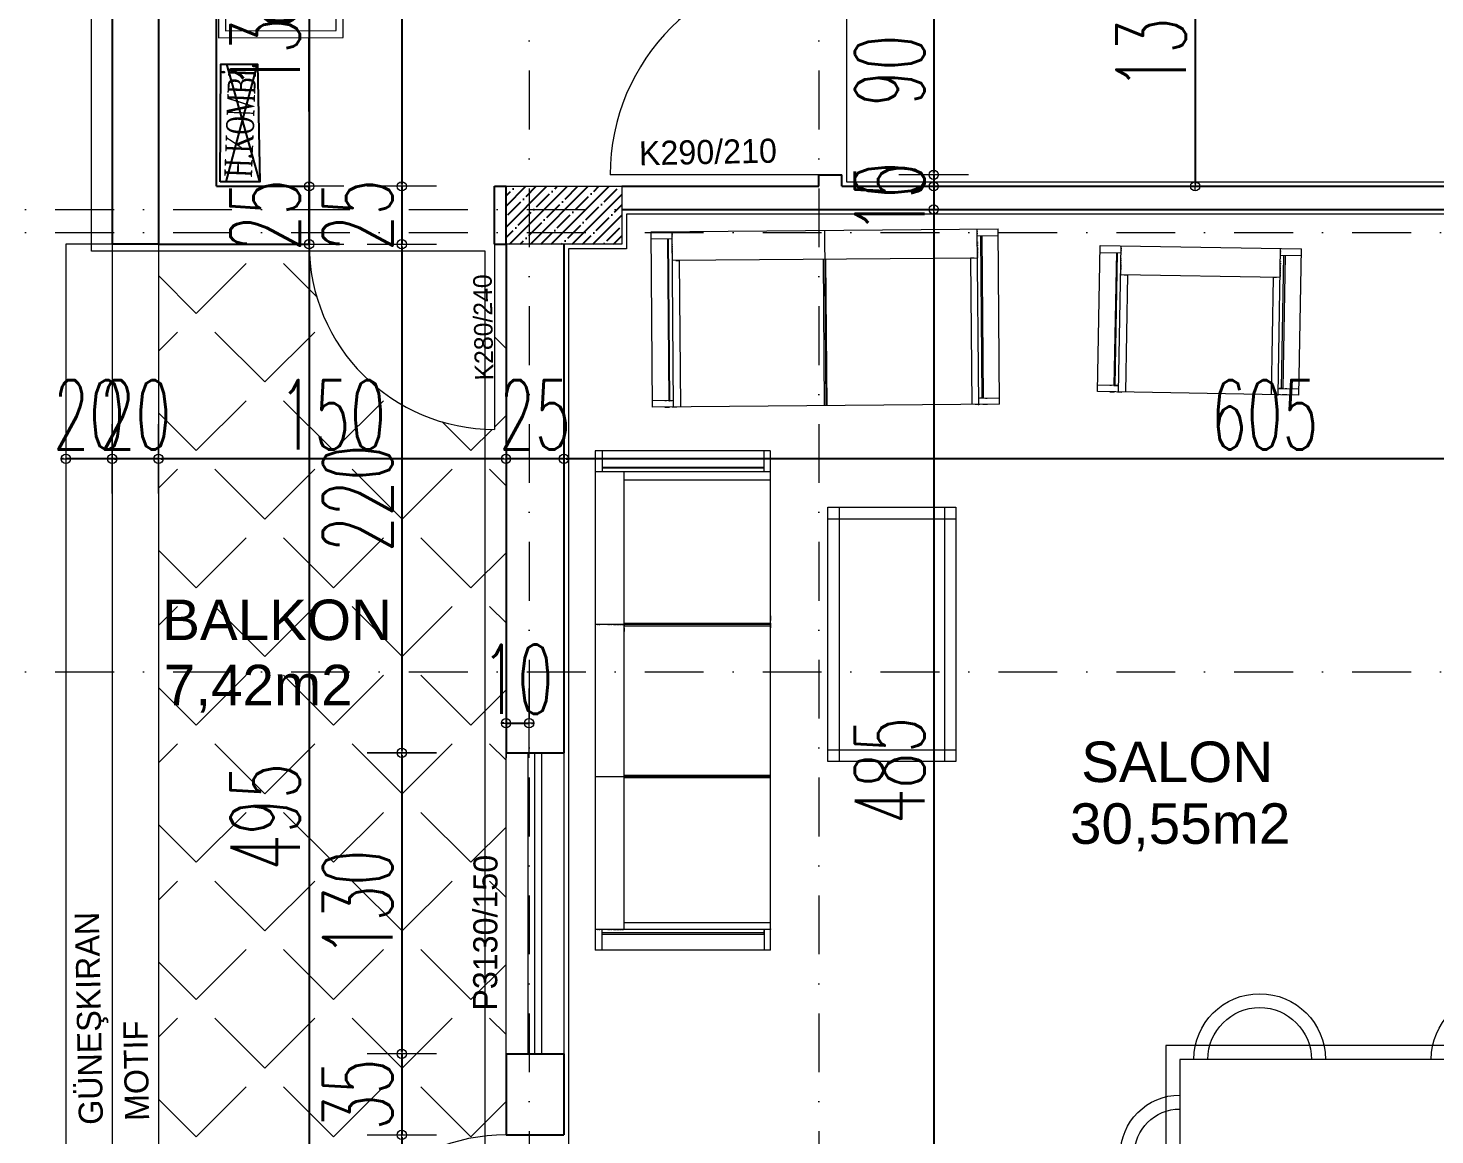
# Model space of a CAD drawing. Header units: millimetres. Extents: x -16104 to 67872, y -88009 to 12107.
# Drawn here: x 14388 to 14996, y 10600 to 11078 of the extents above; entities that cross this region are included whole.
import ezdxf

# ---------------------------------------------------------------- set-up
doc = ezdxf.new("R2010")
doc.units = ezdxf.units.MM
doc.linetypes.add('DASHDOTX2', pattern=[50.8, 25.4, -12.7, 0, -12.7])
doc.layers.get('0').update_dxf_attribs({"color": 241})
for name, color, linetype, lineweight in [('akslar', 144, 'Continuous', 20), ('bacas', 11, 'Continuous', 5), ('balkon', 6, 'Continuous', 5), ('duvar', 123, 'Continuous', 25), ('emsal&kolon', 1, 'Continuous', 5), ('kapı', 3, 'Continuous', 5), ('OLCU', 54, 'Continuous', 13), ('PASEMCON', 2, 'Continuous', 9), ('pencere', 5, 'Continuous', 5), ('POZ', 36, 'Continuous', 18), ('SıVA', 40, 'Continuous', 9), ('tefriş', 30, 'Continuous', 5), ('ÖLÇÜ', 252, 'Continuous', 20)]:
    doc.layers.add(name, color=color, linetype=linetype, lineweight=lineweight)
doc.styles.add('DIM', font='Txttw.shx', dxfattribs={"width": 0.6})
doc.styles.add('DIN', font='times.ttf', dxfattribs={"width": 0.6})
doc.styles.add('M2', font='stylu.ttf', dxfattribs={"height": 10})
doc.dimstyles.new('50', dxfattribs={"dimscale": 0, "dimtxt": 30, "dimasz": 1, "dimexe": 0, "dimexo": 2, "dimgap": 4, "dimtad": 1, "dimdec": 0, "dimzin": 0, "dimdsep": 46, "dimtxsty": 'DIM', "dimblk1": 'DOT', "dimblk2": 'DOT', "dimsah": 1, "dimcen": 1.5, "dimdle": 3, "dimse1": 1, "dimse2": 1, "dimclrd": 256, "dimclre": 9, "dimclrt": 256, "dimadec": 0, "dimazin": 0, "dimtfac": 0.24, "dimtdec": 0, "dimtix": 1, "dimtmove": 2, "dimatfit": 3, "dimldrblk": 'DOT', "dimfxl": 0, "dimtolj": 1, "dimtzin": 15, "dimarcsym": 0})

# ---------------------------------------------------------------- blocks, each defined once
blk = doc.blocks.new('sec')
at = {"layer": 'bacas'}
for p, q in [((9731.12, -593.55), (9731.12, -669.3)), ((9731.12, -593.55), (9946.75, -593.55)), ((9731.12, -593.55), (9731.12, -669.3)), ((9736.37, -593.55), (9738.37, -593.55)), ((9736.37, -593.55), (9738.37, -593.55)), ((9739.62, -593.55), (9741.62, -593.55)), ((9739.62, -593.55), (9741.62, -593.55)), ((9740.12, -593.55), (9740.12, -669.3)), ((9740.37, -593.55), (9740.12, -593.55)), ((9740.12, -593.55), (9740.12, -669.3)), ((9740.37, -593.55), (9740.12, -593.55)), ((9743.12, -656.8), (9743.12, -593.55)), ((9743.12, -656.8), (9743.12, -593.55)), ((9797, -593.55), (9946.75, -593.55)), ((9805.56, -593.55), (9805.56, -656.8)), ((9805.56, -593.55), (9805.56, -656.8)), ((9806.12, -669.3), (9806.12, -593.55)), ((9806.12, -669.3), (9806.12, -593.55)), ((9806.62, -593.55), (9806.62, -656.8)), ((9806.62, -593.55), (9806.62, -656.8)), ((9872.37, -593.55), (9870.37, -593.55)), ((9872.37, -593.55), (9870.37, -593.55)), ((9871.18, -593.55), (9871.18, -656.8)), ((9871.62, -593.55), (9871.87, -593.55)), ((9871.62, -593.55), (9871.87, -593.55)), ((9871.87, -593.55), (9871.87, -669.3)), ((9872.25, -593.55), (9872.25, -656.8)), ((9875.62, -593.55), (9873.62, -593.55)), ((9875.62, -593.55), (9873.62, -593.55)), ((9934.26, -656.8), (9934.26, -593.55)), ((9937.83, -593.56), (9937.83, -669.31)), ((9946.83, -593.56), (9946.83, -669.31)), ((9946.83, -593.56), (9946.83, -669.31)), ((9740.12, -596.3), (9731.12, -596.3)), ((9740.12, -596.3), (9731.12, -596.3)), ((9737.12, -596.3), (9736.37, -596.3)), ((9737.12, -596.3), (9736.37, -596.3)), ((9738.12, -666.3), (9738.12, -596.3)), ((9738.12, -596.3), (9739.62, -596.3)), ((9738.12, -666.3), (9738.12, -596.3)), ((9738.12, -596.3), (9739.62, -596.3)), ((9738.37, -596.3), (9738.62, -596.3)), ((9738.37, -596.3), (9738.62, -596.3)), ((9738.62, -596.3), (9738.62, -666.3)), ((9738.62, -596.3), (9738.62, -666.3)), ((9937.75, -596.3), (9946.75, -596.3)), ((9937.75, -596.3), (9946.75, -596.3)), ((9939.33, -596.31), (9939.33, -666.31)), ((9939.33, -596.31), (9939.33, -666.31)), ((9939.83, -666.31), (9939.83, -596.31)), ((9939.83, -666.31), (9939.83, -596.31)), ((9740.12, -656.8), (9871.87, -656.8)), ((9740.12, -656.8), (9740.37, -656.8)), ((9740.12, -656.8), (9937.83, -656.8)), ((9740.12, -656.8), (9740.37, -656.8)), ((9740.12, -657.3), (9740.12, -657.05)), ((9740.12, -657.3), (9740.12, -657.05)), ((9740.12, -657.8), (9740.12, -657.55)), ((9740.12, -657.8), (9740.12, -657.55)), ((9740.12, -658.3), (9740.12, -658.05)), ((9740.12, -658.3), (9740.12, -658.05)), ((9740.12, -658.8), (9740.12, -658.55)), ((9740.12, -658.8), (9740.12, -658.55)), ((9740.12, -659.3), (9740.12, -659.05)), ((9740.12, -659.3), (9740.12, -659.05)), ((9740.12, -659.8), (9740.12, -659.55)), ((9740.12, -659.8), (9740.12, -659.55)), ((9740.12, -660.3), (9740.12, -660.05)), ((9740.12, -660.3), (9740.12, -660.05)), ((9740.12, -661.05), (9740.12, -660.55)), ((9740.12, -661.05), (9740.12, -660.55)), ((9740.12, -661.55), (9740.12, -661.3)), ((9740.12, -661.55), (9740.12, -661.3)), ((9741.62, -656.8), (9743.12, -656.8)), ((9741.62, -656.8), (9743.12, -656.8)), ((9870.37, -656.8), (9868.87, -656.8)), ((9870.37, -656.8), (9868.87, -656.8)), ((9871.87, -656.8), (9871.62, -656.8)), ((9871.87, -656.8), (9871.62, -656.8)), ((9871.87, -657.3), (9871.87, -657.05)), ((9871.87, -657.3), (9871.87, -657.05)), ((9871.87, -657.8), (9871.87, -657.55)), ((9871.87, -657.8), (9871.87, -657.55)), ((9871.87, -658.3), (9871.87, -658.05)), ((9871.87, -658.3), (9871.87, -658.05)), ((9871.87, -658.8), (9871.87, -658.55)), ((9871.87, -658.8), (9871.87, -658.55)), ((9871.87, -659.3), (9871.87, -659.05)), ((9871.87, -659.3), (9871.87, -659.05)), ((9871.87, -659.8), (9871.87, -659.55)), ((9871.87, -659.8), (9871.87, -659.55)), ((9871.87, -660.3), (9871.87, -660.05)), ((9871.87, -660.3), (9871.87, -660.05)), ((9871.87, -661.05), (9871.87, -660.55)), ((9871.87, -661.05), (9871.87, -660.55)), ((9871.87, -661.55), (9871.87, -661.3)), ((9871.87, -661.55), (9871.87, -661.3)), ((9731.12, -666.3), (9740.12, -666.3)), ((9731.12, -666.3), (9740.12, -666.3)), ((9740.12, -662.3), (9740.12, -662.05)), ((9740.12, -662.3), (9740.12, -662.05)), ((9740.12, -663.05), (9740.12, -662.8)), ((9740.12, -663.05), (9740.12, -662.8)), ((9740.12, -663.8), (9740.12, -663.55)), ((9740.12, -663.8), (9740.12, -663.55)), ((9740.12, -667.55), (9740.12, -667.3)), ((9740.12, -667.55), (9740.12, -667.3)), ((9871.87, -662.3), (9871.87, -662.05)), ((9871.87, -662.3), (9871.87, -662.05)), ((9871.87, -663.05), (9871.87, -662.8)), ((9871.87, -663.05), (9871.87, -662.8)), ((9871.87, -663.8), (9871.87, -663.55)), ((9871.87, -663.8), (9871.87, -663.55)), ((9871.87, -667.55), (9871.87, -667.3)), ((9871.87, -667.55), (9871.87, -667.3)), ((9946.83, -666.31), (9937.83, -666.31)), ((9946.83, -666.31), (9937.83, -666.31)), ((9946.83, -669.31), (9731.12, -669.3)), ((9740.12, -668.3), (9740.12, -668.05)), ((9740.12, -668.3), (9740.12, -668.05)), ((9946.83, -669.31), (9797.08, -669.31)), ((9871.87, -668.3), (9871.87, -668.05)), ((9871.87, -668.3), (9871.87, -668.05))]:
    blk.add_line(p, q, dxfattribs=at)
blk = doc.blocks.new('NEWBLOCK5')
at = {"layer": 'bacas'}
for p, q in [((1.4704, -0.1965), (0.3729, -0.1965)), ((0.3729, -0.1965), (0.3729, -0.749)), ((0.4229, -0.1965), (0.4229, -0.749)), ((1.4204, -0.1965), (1.4204, -0.749)), ((1.4704, -0.749), (1.4704, -0.1965)), ((0.3729, -0.2465), (1.4704, -0.2465)), ((1.4704, -0.7015), (0.3729, -0.7015)), ((0.3729, -0.749), (1.4704, -0.749))]:
    blk.add_line(p, q, dxfattribs=at)
blk = doc.blocks.new('NEWBLOCK4')
at = {"layer": 'bacas'}
for p, q in [((-0.8505, 0.5894), (-0.8505, 2.0869)), ((-0.093, 2.0869), (-0.8505, 2.0869)), ((-0.8205, 2.0869), (-0.8205, 1.9969)), ((-0.1205, 1.9969), (-0.1205, 2.0869)), ((-0.093, 2.0869), (-0.093, 0.5894)), ((-0.8205, 2.0169), (-0.1205, 2.0169)), ((-0.1205, 2.0119), (-0.8205, 2.0119)), ((-0.1205, 2.0269), (-0.1205, 2.0344)), ((-0.1205, 2.0169), (-0.1205, 2.0019)), ((-0.1205, 2.0144), (-0.1205, 2.0119)), ((-0.093, 2.0344), (-0.093, 2.0144)), ((-0.093, 1.9969), (-0.8505, 1.9969)), ((-0.8405, 1.9969), (-0.838, 1.9969)), ((-0.833, 1.9969), (-0.8305, 1.9969)), ((-0.7955, 1.9969), (-0.793, 1.9969)), ((-0.788, 1.9969), (-0.7855, 1.9969)), ((-0.7805, 1.9969), (-0.778, 1.9969)), ((-0.773, 1.9969), (-0.7705, 1.9969)), ((-0.768, 1.9969), (-0.763, 1.9969)), ((-0.7605, 1.9969), (-0.758, 1.9969)), ((-0.7555, 1.9969), (-0.753, 1.9969)), ((-0.7505, 1.9969), (-0.748, 1.9969)), ((-0.7455, 1.9969), (-0.743, 1.9969)), ((-0.7405, 1.9969), (-0.738, 1.9969)), ((-0.7355, 1.9969), (-0.733, 1.9969)), ((-0.7305, 1.9969), (-0.728, 1.9969)), ((-0.7255, 1.9969), (-0.7255, 0.6794)), ((-0.7255, 1.9969), (-0.7255, 1.9944)), ((-0.7255, 1.9819), (-0.7255, 1.9669)), ((-0.7255, 1.9669), (-0.093, 1.9669)), ((-0.093, 2.0019), (-0.093, 1.9819)), ((-0.093, 1.9944), (-0.093, 1.9969)), ((-0.8505, 1.3369), (-0.093, 1.3369)), ((-0.093, 1.3425), (-0.7255, 1.3425)), ((-0.093, 1.3319), (-0.7255, 1.3319)), ((-0.093, 0.6794), (-0.8505, 0.6794)), ((-0.8405, 0.6794), (-0.838, 0.6794)), ((-0.833, 0.6794), (-0.8305, 0.6794)), ((-0.8205, 0.5894), (-0.8205, 0.6794)), ((-0.7955, 0.6794), (-0.793, 0.6794)), ((-0.788, 0.6794), (-0.7855, 0.6794)), ((-0.7805, 0.6794), (-0.778, 0.6794)), ((-0.773, 0.6794), (-0.7705, 0.6794)), ((-0.768, 0.6794), (-0.763, 0.6794)), ((-0.7605, 0.6794), (-0.758, 0.6794)), ((-0.7555, 0.6794), (-0.753, 0.6794)), ((-0.7505, 0.6794), (-0.748, 0.6794)), ((-0.7455, 0.6794), (-0.743, 0.6794)), ((-0.7405, 0.6794), (-0.738, 0.6794)), ((-0.7355, 0.6794), (-0.733, 0.6794)), ((-0.7305, 0.6794), (-0.728, 0.6794)), ((-0.7255, 0.6944), (-0.7255, 0.7094)), ((-0.7255, 0.7094), (-0.093, 0.7094)), ((-0.7255, 0.6794), (-0.7255, 0.6819)), ((-0.1205, 0.6794), (-0.1205, 0.5894)), ((-0.1205, 0.6594), (-0.1205, 0.6744)), ((-0.093, 0.6744), (-0.093, 0.6944)), ((-0.093, 0.6819), (-0.093, 0.6794)), ((-0.1205, 0.6644), (-0.8205, 0.6644)), ((-0.8205, 0.6594), (-0.1205, 0.6594)), ((-0.1205, 0.6619), (-0.1205, 0.6644)), ((-0.1205, 0.6494), (-0.1205, 0.6419)), ((-0.093, 0.6419), (-0.093, 0.6619)), ((-0.093, 0.5894), (-0.8505, 0.5894))]:
    blk.add_line(p, q, dxfattribs=at)
blk = doc.blocks.new('tekli.')
at = {"layer": 'bacas'}
for p, q in [((43.44, 0), (-43.44, 0)), ((-43.44, 0), (-43.44, -63.16)), ((-38.19, 0), (-36.19, 0)), ((-34.94, 0), (-32.94, 0)), ((-34.19, 0), (-34.44, 0)), ((-34.44, 0), (-34.44, -63.16)), ((-31.44, -50.66), (-31.44, 0)), ((31.44, -50.66), (31.44, 0)), ((34.94, 0), (32.94, 0)), ((34.19, 0), (34.44, 0)), ((34.44, 0), (34.44, -63.16)), ((38.19, 0), (36.19, 0)), ((43.44, 0), (43.44, -63.16)), ((-34.44, -2.75), (-43.44, -2.75)), ((-37.44, -2.75), (-38.19, -2.75)), ((-36.44, -60.16), (-36.44, -2.75)), ((-36.44, -2.75), (-34.94, -2.75)), ((-36.19, -2.75), (-35.94, -2.75)), ((-35.94, -2.75), (-35.94, -60.16)), ((34.44, -2.75), (43.44, -2.75)), ((36.44, -2.75), (34.94, -2.75)), ((35.94, -2.75), (35.94, -60.16)), ((36.19, -2.75), (35.94, -2.75)), ((36.44, -60.16), (36.44, -2.75)), ((37.44, -2.75), (38.19, -2.75)), ((34.44, -50.66), (-34.44, -50.66)), ((-34.44, -50.66), (-34.19, -50.66)), ((-34.44, -51.16), (-34.44, -50.91)), ((-34.44, -51.66), (-34.44, -51.41)), ((-34.44, -52.16), (-34.44, -51.91)), ((-34.44, -52.66), (-34.44, -52.41)), ((-34.44, -53.16), (-34.44, -52.91)), ((-34.44, -53.66), (-34.44, -53.41)), ((-34.44, -54.16), (-34.44, -53.91)), ((-34.44, -54.91), (-34.44, -54.41)), ((-32.94, -50.66), (-31.44, -50.66)), ((32.94, -50.66), (31.44, -50.66)), ((34.44, -50.66), (34.19, -50.66)), ((34.44, -51.16), (34.44, -50.91)), ((34.44, -51.66), (34.44, -51.41)), ((34.44, -52.16), (34.44, -51.91)), ((34.44, -52.66), (34.44, -52.41)), ((34.44, -53.16), (34.44, -52.91)), ((34.44, -53.66), (34.44, -53.41)), ((34.44, -54.16), (34.44, -53.91)), ((34.44, -54.91), (34.44, -54.41)), ((-43.44, -60.16), (-34.44, -60.16)), ((-34.44, -55.41), (-34.44, -55.16)), ((-34.44, -56.16), (-34.44, -55.91)), ((-34.44, -56.91), (-34.44, -56.66)), ((-34.44, -57.66), (-34.44, -57.41)), ((34.44, -55.41), (34.44, -55.16)), ((34.44, -56.16), (34.44, -55.91)), ((34.44, -56.91), (34.44, -56.66)), ((34.44, -57.66), (34.44, -57.41)), ((43.44, -60.16), (34.44, -60.16)), ((-43.44, -63.16), (43.44, -63.16)), ((-34.44, -61.41), (-34.44, -61.16)), ((-34.44, -62.16), (-34.44, -61.91)), ((34.44, -61.41), (34.44, -61.16)), ((34.44, -62.16), (34.44, -61.91))]:
    blk.add_line(p, q, dxfattribs=at)
blk = doc.blocks.new('rb')
at = {"layer": 'tefriş'}
for points in [[(1548.4, 487.07), (1595.5, 487.07), (1595.5, 394.92), (1548.4, 394.92)], [(1551.4, 484.07), (1592.5, 484.07), (1592.5, 397.92), (1551.4, 397.92)]]:
    blk.add_lwpolyline(points, close=True, dxfattribs=at)
for centre, radius, start, end in [((1571.95, 484.07), 12.83, 0, 180), ((1571.95, 484.07), 9.83, 0, 180), ((1551.4, 466.84), 14.18, 90, 270), ((1592.5, 466.49), 13.72, 270, 90), ((1551.4, 466.84), 11.18, 90, 270), ((1592.5, 466.49), 10.72, 270, 90), ((1551.4, 415.62), 14.18, 90, 270), ((1551.4, 415.62), 11.18, 90, 270), ((1592.29, 413.54), 13.72, 270, 90), ((1592.29, 413.54), 10.72, 270, 90), ((1571.95, 397.92), 13.83, 180, 0), ((1571.95, 397.92), 10.83, 180, 0)]:
    blk.add_arc(centre, radius, start, end, dxfattribs=at)
blk = doc.blocks.new('DOT')
for p, q in [((0, 15), (0, -15)), ((-2, 0), (0, 0)), ((2, 0), (0, 0))]:
    blk.add_line(p, q)
blk.add_circle((0, 0), 2)
blk = doc.blocks.new('*D4027')
at = {"layer": 'Defpoints', "color": 0, "transparency": 16777216}
for p in [(14469.71, 11139.89), (14469.71, 11009.73), (14509.71, 11009.73)]:
    blk.add_point(p, dxfattribs=at)
at = {"layer": 'OLCU', "lineweight": -2, "transparency": 16777216}
blk.add_line((14509.71, 11138.89), (14509.71, 11010.73), dxfattribs=at)
for p, rotation in [((14509.71, 11139.89), 90), ((14509.71, 11009.73), 270)]:
    blk.add_blockref('DOT', p, dxfattribs=dict(at, rotation=rotation))
at = {"layer": 'OLCU', "transparency": 16777216, "insert": (14490.71, 11074.81), "char_height": 30, "attachment_point": 5, "rotation": 90, "style": 'DIM'}
blk.add_mtext('\\A1;130', dxfattribs=at)
blk = doc.blocks.new('*D4342')
at = {"layer": 'Defpoints', "color": 0, "transparency": 16777216}
for p in [(14509.71, 11009.73), (14509.71, 10984.73), (14509.71, 10984.73)]:
    blk.add_point(p, dxfattribs=at)
at = {"layer": 'OLCU', "lineweight": -2, "transparency": 16777216}
for p, q in [((14509.71, 11010.73), (14509.71, 11011.73)), ((14509.71, 11009.73), (14509.71, 10984.73)), ((14509.71, 10983.73), (14509.71, 10982.73))]:
    blk.add_line(p, q, dxfattribs=at)
for p, rotation in [((14509.71, 11009.73), 270), ((14509.71, 10984.73), 90)]:
    blk.add_blockref('DOT', p, dxfattribs=dict(at, rotation=rotation))
at = {"layer": 'OLCU', "transparency": 16777216, "insert": (14490.71, 10997.23), "char_height": 30, "attachment_point": 5, "rotation": 90, "style": 'DIM'}
blk.add_mtext('\\A1;25', dxfattribs=at)
blk = doc.blocks.new('*D4028')
at = {"layer": 'Defpoints', "color": 0, "transparency": 16777216}
for p in [(14509.71, 10984.73), (14509.71, 10490.04), (14509.71, 10490.04)]:
    blk.add_point(p, dxfattribs=at)
at = {"layer": 'OLCU', "lineweight": -2, "transparency": 16777216}
blk.add_line((14509.71, 10983.73), (14509.71, 10491.04), dxfattribs=at)
for p, rotation in [((14509.71, 10984.73), 90), ((14509.71, 10490.04), 270)]:
    blk.add_blockref('DOT', p, dxfattribs=dict(at, rotation=rotation))
at = {"layer": 'OLCU', "transparency": 16777216, "insert": (14490.71, 10737.39), "char_height": 30, "attachment_point": 5, "rotation": 90, "style": 'DIM'}
blk.add_mtext('\\A1;495', dxfattribs=at)
blk = doc.blocks.new('*D4030')
at = {"layer": 'Defpoints', "color": 0, "transparency": 16777216}
for p in [(14519.71, 11400.04), (14524.71, 11009.73), (14549.71, 11009.73)]:
    blk.add_point(p, dxfattribs=at)
at = {"layer": 'OLCU', "lineweight": -2, "transparency": 16777216}
blk.add_line((14549.71, 11399.04), (14549.71, 11010.73), dxfattribs=at)
for p, rotation in [((14549.71, 11400.04), 90), ((14549.71, 11009.73), 270)]:
    blk.add_blockref('DOT', p, dxfattribs=dict(at, rotation=rotation))
at = {"layer": 'OLCU', "transparency": 16777216, "insert": (14530.71, 11204.89), "char_height": 30, "attachment_point": 5, "rotation": 90, "style": 'DIM'}
blk.add_mtext('\\A1;390', dxfattribs=at)
blk = doc.blocks.new('*D4031')
at = {"layer": 'Defpoints', "color": 0, "transparency": 16777216}
for p in [(14524.71, 11009.73), (14524.71, 10984.73), (14549.71, 10984.73)]:
    blk.add_point(p, dxfattribs=at)
at = {"layer": 'OLCU', "lineweight": -2, "transparency": 16777216}
for p, q in [((14549.71, 11010.73), (14549.71, 11011.73)), ((14549.71, 11009.73), (14549.71, 10984.73)), ((14549.71, 10983.73), (14549.71, 10982.73))]:
    blk.add_line(p, q, dxfattribs=at)
for p, rotation in [((14549.71, 11009.73), 270), ((14549.71, 10984.73), 90)]:
    blk.add_blockref('DOT', p, dxfattribs=dict(at, rotation=rotation))
at = {"layer": 'OLCU', "transparency": 16777216, "insert": (14530.71, 10997.23), "char_height": 30, "attachment_point": 5, "rotation": 90, "style": 'DIM'}
blk.add_mtext('\\A1;25', dxfattribs=at)
blk = doc.blocks.new('*D4344')
at = {"layer": 'Defpoints', "color": 0, "transparency": 16777216}
for p in [(14589.71, 10984.73), (14549.71, 10765.04), (14594.71, 10765.04)]:
    blk.add_point(p, dxfattribs=at)
at = {"layer": 'OLCU', "lineweight": -2, "transparency": 16777216}
blk.add_line((14549.71, 10983.73), (14549.71, 10766.04), dxfattribs=at)
for p, rotation in [((14549.71, 10984.73), 90), ((14549.71, 10765.04), 270)]:
    blk.add_blockref('DOT', p, dxfattribs=dict(at, rotation=rotation))
at = {"layer": 'OLCU', "transparency": 16777216, "insert": (14530.71, 10874.89), "char_height": 30, "attachment_point": 5, "rotation": 90, "style": 'DIM'}
blk.add_mtext('\\A1;220', dxfattribs=at)
blk = doc.blocks.new('*D4345')
at = {"layer": 'Defpoints', "color": 0, "transparency": 16777216}
for p in [(14594.71, 10765.04), (14549.71, 10635.04), (14594.71, 10635.04)]:
    blk.add_point(p, dxfattribs=at)
at = {"layer": 'OLCU', "lineweight": -2, "transparency": 16777216}
blk.add_line((14549.71, 10764.04), (14549.71, 10636.04), dxfattribs=at)
for p, rotation in [((14549.71, 10765.04), 90), ((14549.71, 10635.04), 270)]:
    blk.add_blockref('DOT', p, dxfattribs=dict(at, rotation=rotation))
at = {"layer": 'OLCU', "transparency": 16777216, "insert": (14530.71, 10700.04), "char_height": 30, "attachment_point": 5, "rotation": 90, "style": 'DIM'}
blk.add_mtext('\\A1;130', dxfattribs=at)
blk = doc.blocks.new('*D4346')
at = {"layer": 'Defpoints', "color": 0, "transparency": 16777216}
for p in [(14594.71, 10635.04), (14549.71, 10600.04), (14594.71, 10600.04)]:
    blk.add_point(p, dxfattribs=at)
at = {"layer": 'OLCU', "lineweight": -2, "transparency": 16777216}
for p, q in [((14549.71, 10636.04), (14549.71, 10637.04)), ((14549.71, 10635.04), (14549.71, 10600.04)), ((14549.71, 10599.04), (14549.71, 10598.04))]:
    blk.add_line(p, q, dxfattribs=at)
for p, rotation in [((14549.71, 10635.04), 270), ((14549.71, 10600.04), 90)]:
    blk.add_blockref('DOT', p, dxfattribs=dict(at, rotation=rotation))
at = {"layer": 'OLCU', "transparency": 16777216, "insert": (14530.71, 10617.54), "char_height": 30, "attachment_point": 5, "rotation": 90, "style": 'DIM'}
blk.add_mtext('\\A1;35', dxfattribs=at)
blk = doc.blocks.new('*D4032')
at = {"layer": 'Defpoints', "color": 0, "transparency": 16777216}
for p in [(14594.71, 10600.04), (14549.71, 10520.04), (14594.71, 10520.04)]:
    blk.add_point(p, dxfattribs=at)
at = {"layer": 'OLCU', "lineweight": -2, "transparency": 16777216}
blk.add_line((14549.71, 10599.04), (14549.71, 10521.04), dxfattribs=at)
for p, rotation in [((14549.71, 10600.04), 90), ((14549.71, 10520.04), 270)]:
    blk.add_blockref('DOT', p, dxfattribs=dict(at, rotation=rotation))
at = {"layer": 'OLCU', "transparency": 16777216, "insert": (14530.71, 10560.04), "char_height": 30, "attachment_point": 5, "rotation": 90, "style": 'DIM'}
blk.add_mtext('\\A1;80', dxfattribs=at)
blk = doc.blocks.new('*D4039')
at = {"layer": 'Defpoints', "color": 0, "transparency": 16777216}
for p in [(14739.71, 11104.73), (14739.71, 11014.73), (14779.35, 11014.73)]:
    blk.add_point(p, dxfattribs=at)
at = {"layer": 'OLCU', "lineweight": -2, "transparency": 16777216}
blk.add_line((14779.35, 11103.73), (14779.35, 11015.73), dxfattribs=at)
for p, rotation in [((14779.35, 11104.73), 90), ((14779.35, 11014.73), 270)]:
    blk.add_blockref('DOT', p, dxfattribs=dict(at, rotation=rotation))
at = {"layer": 'OLCU', "transparency": 16777216, "insert": (14760.35, 11059.73), "char_height": 30, "attachment_point": 5, "rotation": 90, "style": 'DIM'}
blk.add_mtext('\\A1;90', dxfattribs=at)
blk = doc.blocks.new('*D4040')
at = {"layer": 'Defpoints', "color": 0, "transparency": 16777216}
for p in [(14779.35, 11014.73), (14779.35, 11009.73), (14779.35, 11009.73)]:
    blk.add_point(p, dxfattribs=at)
at = {"layer": 'OLCU', "lineweight": -2, "transparency": 16777216}
for p, q in [((14779.35, 11015.73), (14779.35, 11016.73)), ((14779.35, 11014.73), (14779.35, 11009.73)), ((14779.35, 11008.73), (14779.35, 11007.73))]:
    blk.add_line(p, q, dxfattribs=at)
for p, rotation in [((14779.35, 11014.73), 270), ((14779.35, 11009.73), 90)]:
    blk.add_blockref('DOT', p, dxfattribs=dict(at, rotation=rotation))
at = {"layer": 'OLCU', "transparency": 16777216, "insert": (14760.35, 11012.23), "char_height": 30, "attachment_point": 5, "rotation": 90, "style": 'DIM'}
blk.add_mtext('\\A1;5', dxfattribs=at)
blk = doc.blocks.new('*D4041')
at = {"layer": 'Defpoints', "color": 0, "transparency": 16777216}
for p in [(14779.35, 11009.73), (14779.35, 10999.73), (14779.35, 10999.73)]:
    blk.add_point(p, dxfattribs=at)
at = {"layer": 'OLCU', "lineweight": -2, "transparency": 16777216}
for p, q in [((14779.35, 11010.73), (14779.35, 11011.73)), ((14779.35, 11009.73), (14779.35, 10999.73)), ((14779.35, 10998.73), (14779.35, 10997.73))]:
    blk.add_line(p, q, dxfattribs=at)
for p, rotation in [((14779.35, 11009.73), 270), ((14779.35, 10999.73), 90)]:
    blk.add_blockref('DOT', p, dxfattribs=dict(at, rotation=rotation))
at = {"layer": 'OLCU', "transparency": 16777216, "insert": (14760.35, 11004.73), "char_height": 30, "attachment_point": 5, "rotation": 90, "style": 'DIM'}
blk.add_mtext('\\A1;10', dxfattribs=at)
blk = doc.blocks.new('*D4042')
at = {"layer": 'Defpoints', "color": 0, "transparency": 16777216}
for p in [(14779.35, 10999.73), (14779.35, 10515.04), (14779.35, 10515.04)]:
    blk.add_point(p, dxfattribs=at)
at = {"layer": 'OLCU', "lineweight": -2, "transparency": 16777216}
blk.add_line((14779.35, 10998.73), (14779.35, 10516.04), dxfattribs=at)
for p, rotation in [((14779.35, 10999.73), 90), ((14779.35, 10515.04), 270)]:
    blk.add_blockref('DOT', p, dxfattribs=dict(at, rotation=rotation))
at = {"layer": 'OLCU', "transparency": 16777216, "insert": (14760.35, 10757.39), "char_height": 30, "attachment_point": 5, "rotation": 90, "style": 'DIM'}
blk.add_mtext('\\A1;485', dxfattribs=at)
blk = doc.blocks.new('*D4045')
at = {"layer": 'Defpoints', "color": 0, "transparency": 16777216}
for p in [(14892.21, 11139.73), (14892.21, 11009.73), (14892.21, 11009.73)]:
    blk.add_point(p, dxfattribs=at)
at = {"layer": 'OLCU', "lineweight": -2, "transparency": 16777216}
blk.add_line((14892.21, 11138.73), (14892.21, 11010.73), dxfattribs=at)
for p, rotation in [((14892.21, 11139.73), 90), ((14892.21, 11009.73), 270)]:
    blk.add_blockref('DOT', p, dxfattribs=dict(at, rotation=rotation))
at = {"layer": 'OLCU', "transparency": 16777216, "insert": (14873.21, 11074.73), "char_height": 30, "attachment_point": 5, "rotation": 90, "style": 'DIM'}
blk.add_mtext('\\A1;130', dxfattribs=at)
blk = doc.blocks.new('*D4076')
at = {"layer": 'Defpoints', "color": 0, "transparency": 16777216}
for p in [(14619.71, 10892.03), (14619.71, 10892.03), (15224.71, 10892.03)]:
    blk.add_point(p, dxfattribs=at)
at = {"layer": 'OLCU', "lineweight": -2, "transparency": 16777216}
blk.add_line((15223.71, 10892.03), (14620.71, 10892.03), dxfattribs=at)
at = {"layer": 'OLCU', "lineweight": -2, "transparency": 16777216, "rotation": 180}
blk.add_blockref('DOT', (14619.71, 10892.03), dxfattribs=at)
at = {"layer": 'OLCU', "lineweight": -2, "transparency": 16777216}
blk.add_blockref('DOT', (15224.71, 10892.03), dxfattribs=at)
at = {"layer": 'OLCU', "transparency": 16777216, "insert": (14922.21, 10911.03), "char_height": 30, "attachment_point": 5, "style": 'DIM'}
blk.add_mtext('\\A1;605', dxfattribs=at)
blk = doc.blocks.new('*D4077')
at = {"layer": 'Defpoints', "color": 0, "transparency": 16777216}
for p in [(14594.71, 10892.03), (14594.71, 10892.03), (14619.71, 10892.03)]:
    blk.add_point(p, dxfattribs=at)
at = {"layer": 'OLCU', "lineweight": -2, "transparency": 16777216}
for p, q in [((14593.71, 10892.03), (14592.71, 10892.03)), ((14619.71, 10892.03), (14594.71, 10892.03)), ((14620.71, 10892.03), (14621.71, 10892.03))]:
    blk.add_line(p, q, dxfattribs=at)
blk.add_blockref('DOT', (14594.71, 10892.03), dxfattribs=at)
at = {"layer": 'OLCU', "lineweight": -2, "transparency": 16777216, "rotation": 180}
blk.add_blockref('DOT', (14619.71, 10892.03), dxfattribs=at)
at = {"layer": 'OLCU', "transparency": 16777216, "insert": (14607.21, 10911.03), "char_height": 30, "attachment_point": 5, "style": 'DIM'}
blk.add_mtext('\\A1;25', dxfattribs=at)
blk = doc.blocks.new('*D4078')
at = {"layer": 'Defpoints', "color": 0, "transparency": 16777216}
for p in [(14444.71, 10892.03), (14444.71, 10892.03), (14594.71, 10892.03)]:
    blk.add_point(p, dxfattribs=at)
at = {"layer": 'OLCU', "lineweight": -2, "transparency": 16777216}
blk.add_line((14593.71, 10892.03), (14445.71, 10892.03), dxfattribs=at)
at = {"layer": 'OLCU', "lineweight": -2, "transparency": 16777216, "rotation": 180}
blk.add_blockref('DOT', (14444.71, 10892.03), dxfattribs=at)
at = {"layer": 'OLCU', "lineweight": -2, "transparency": 16777216}
blk.add_blockref('DOT', (14594.71, 10892.03), dxfattribs=at)
at = {"layer": 'OLCU', "transparency": 16777216, "insert": (14519.71, 10911.03), "char_height": 30, "attachment_point": 5, "style": 'DIM'}
blk.add_mtext('\\A1;150', dxfattribs=at)
blk = doc.blocks.new('*D4079')
at = {"layer": 'Defpoints', "color": 0, "transparency": 16777216}
for p in [(14424.71, 10892.03), (14424.71, 10892.03), (14444.71, 10892.03)]:
    blk.add_point(p, dxfattribs=at)
at = {"layer": 'OLCU', "lineweight": -2, "transparency": 16777216}
for p, q in [((14423.71, 10892.03), (14422.71, 10892.03)), ((14444.71, 10892.03), (14424.71, 10892.03)), ((14445.71, 10892.03), (14446.71, 10892.03))]:
    blk.add_line(p, q, dxfattribs=at)
blk.add_blockref('DOT', (14424.71, 10892.03), dxfattribs=at)
at = {"layer": 'OLCU', "lineweight": -2, "transparency": 16777216, "rotation": 180}
blk.add_blockref('DOT', (14444.71, 10892.03), dxfattribs=at)
at = {"layer": 'OLCU', "transparency": 16777216, "insert": (14434.71, 10911.03), "char_height": 30, "attachment_point": 5, "style": 'DIM'}
blk.add_mtext('\\A1;20', dxfattribs=at)
blk = doc.blocks.new('*D4080')
at = {"layer": 'Defpoints', "color": 0, "transparency": 16777216}
for p in [(14404.71, 10892.03), (14404.71, 10892.03), (14424.71, 10892.03)]:
    blk.add_point(p, dxfattribs=at)
at = {"layer": 'OLCU', "lineweight": -2, "transparency": 16777216}
for p, q in [((14403.71, 10892.03), (14402.71, 10892.03)), ((14424.71, 10892.03), (14404.71, 10892.03)), ((14425.71, 10892.03), (14426.71, 10892.03))]:
    blk.add_line(p, q, dxfattribs=at)
blk.add_blockref('DOT', (14404.71, 10892.03), dxfattribs=at)
at = {"layer": 'OLCU', "lineweight": -2, "transparency": 16777216, "rotation": 180}
blk.add_blockref('DOT', (14424.71, 10892.03), dxfattribs=at)
at = {"layer": 'OLCU', "transparency": 16777216, "insert": (14414.71, 10911.03), "char_height": 30, "attachment_point": 5, "style": 'DIM'}
blk.add_mtext('\\A1;20', dxfattribs=at)
blk = doc.blocks.new('*D4180')
at = {"layer": 'Defpoints', "color": 0, "transparency": 16777216}
for p in [(14594.71, 11790.04), (14604.69, 10777.83), (14604.69, 10742.83)]:
    blk.add_point(p, dxfattribs=at)
at = {"layer": 'OLCU', "lineweight": -2, "transparency": 16777216}
for p, q in [((14593.71, 10777.83), (14592.71, 10777.83)), ((14594.71, 10777.83), (14604.69, 10777.83)), ((14605.69, 10777.83), (14606.69, 10777.83))]:
    blk.add_line(p, q, dxfattribs=at)
blk.add_blockref('DOT', (14594.71, 10777.83), dxfattribs=at)
at = {"layer": 'OLCU', "lineweight": -2, "transparency": 16777216, "rotation": 180}
blk.add_blockref('DOT', (14604.69, 10777.83), dxfattribs=at)
at = {"layer": 'OLCU', "transparency": 16777216, "insert": (14599.7, 10796.83), "char_height": 30, "attachment_point": 5, "style": 'DIM'}
blk.add_mtext('\\A1;10', dxfattribs=at)
blk = doc.blocks.new('*D4182')
at = {"layer": 'Defpoints', "color": 0, "transparency": 16777216}
for p in [(14729.71, 11825.04), (15234.67, 11825.04), (15234.67, 10777.83)]:
    blk.add_point(p, dxfattribs=at)
at = {"layer": 'OLCU', "lineweight": -2, "transparency": 16777216}
blk.add_line((14730.71, 11825.04), (15233.67, 11825.04), dxfattribs=at)
at = {"layer": 'OLCU', "lineweight": -2, "transparency": 16777216, "rotation": 180}
blk.add_blockref('DOT', (14729.71, 11825.04), dxfattribs=at)
at = {"layer": 'OLCU', "lineweight": -2, "transparency": 16777216}
blk.add_blockref('DOT', (15234.67, 11825.04), dxfattribs=at)
at = {"layer": 'OLCU', "transparency": 16777216, "insert": (14982.19, 11844.04), "char_height": 30, "attachment_point": 5, "style": 'DIM'}
blk.add_mtext('\\A1;505', dxfattribs=at)
blk = doc.blocks.new('nb')
at = {"layer": 'tefriş'}
for points in [[(2093.6, -356.31), (2093.6, -292.09), (2039.78, -292.09), (2039.78, -356.31)], [(2090.6, -353.31), (2090.6, -295.09), (2042.78, -295.09), (2042.78, -353.31)]]:
    blk.add_lwpolyline(points, close=True, dxfattribs=at)
at = {"layer": 'tefriş', "insert": (2053.03, -347.96), "char_height": 17.5, "width": 1076.8413, "attachment_point": 9, "rotation": 270}
blk.add_mtext('{\\fArial|b0|i0|c162|p34;Ç.M.}', dxfattribs=at)
blk = doc.blocks.new('ae')
at = {"layer": 'duvar'}
for p, q in [((75774.14, -20966.63), (75824.26, -20949.94)), ((75773.51, -20952.17), (75824.86, -20963.16))]:
    blk.add_line(p, q, dxfattribs=at)
blk.add_lwpolyline([(75773.26, -20949.63), (75824.12, -20947.34), (75824.86, -20963.16), (75774.14, -20966.63)], close=True, dxfattribs=at)
at = {"layer": 'PASEMCON', "color": 7, "style": 'DIN', "width": 0.6}
blk.add_text('H.KOMBİ.', height=12.004, rotation=0.66441, dxfattribs=at).set_placement((75775.83, -20963.19))

msp = doc.modelspace()

# ---------------------------------------------------------------- hatches: boundary and pattern name
h = msp.add_hatch()
h.set_pattern_fill('ANSI35,_O', color=256)
h.set_pattern_definition([(45, (3602.555, 0), (-4.490128, 4.490128), []), (45, (3607.0454, 0), (-4.490128, 4.490128), [7.9375, -1.5875, 0, -1.5875])])
h.paths.add_polyline_path([(14604.69, 11009.73), (14594.71, 11009.73), (14594.71, 10999.73), (14604.69, 10999.73)])
h.paths.add_polyline_path([(14644.71, 11009.73), (14604.69, 11009.73), (14604.69, 10999.73), (14644.71, 10999.73)])
h.paths.add_polyline_path([(14644.71, 10999.73), (14604.69, 10999.73), (14604.69, 10989.73), (14644.71, 10989.73)])
h.paths.add_polyline_path([(14604.69, 10989.73), (14594.71, 10989.73), (14594.71, 10984.73), (14604.69, 10984.73)])
h.paths.add_polyline_path([(14604.69, 10999.73), (14594.71, 10999.73), (14594.71, 10989.73), (14604.69, 10989.73)])
h.paths.add_polyline_path([(14644.71, 10989.73), (14604.69, 10989.73), (14604.69, 10984.73), (14644.71, 10984.73)])
at = {"layer": 'ÖLÇÜ'}
h = msp.add_hatch(dxfattribs=at)
h.set_pattern_fill('ANGLE,_O', color=256, scale=6, angle=45)
h.set_pattern_definition([(45, (-0.838, 17059.605), (-29.63485, 29.63485), [30.48, -11.43]), (135, (-0.838, 17059.605), (-29.63485, -29.63485), [30.48, -11.43])])
h.paths.add_polyline_path([(14509.71, 10984.73), (14444.71, 10984.73), (14444.71, 10959.73), (14513.71, 10959.73, -0.079624)])
h.paths.add_polyline_path([(14513.71, 10959.73), (14444.71, 10959.73), (14444.71, 10780.04), (14594.71, 10780.04), (14594.71, 10959.73), (14589.71, 10959.73), (14589.71, 10904.73, -0.323907)])
h.paths.add_polyline_path([(14594.71, 10635.04), (14594.71, 10765.04), (14594.71, 10780.04), (14444.71, 10780.04), (14444.71, 10589.37), (14554.77, 10589.37, -0.131404), (14594.71, 10600.04)])
h.paths.add_polyline_path([(14554.77, 10589.37), (14444.71, 10589.37), (14444.71, 10500.04), (14594.71, 10500.04), (14594.71, 10515.04), (14594.71, 10520.04), (14514.71, 10520.04, -0.268211)])
h.paths.add_polyline_path([(14594.71, 10500.04), (14444.71, 10500.04), (14444.71, 10490.04), (14594.71, 10490.04)])
h.paths.add_polyline_path([(14592.66, 10923.74), (14591.58, 10985.68), (14577.91, 10985.44), (14578.99, 10923.5)], flags=9)
h.paths.add_polyline_path([(14445.04, 10807.74), (14532.88, 10807.74), (14532.88, 10777.95), (14445.04, 10777.95)], flags=9)
h.paths.add_polyline_path([(14445.69, 10835.97), (14549.83, 10835.97), (14549.83, 10809.11), (14445.69, 10809.11)], flags=24)
h.paths.add_polyline_path([(14595.21, 10650.73), (14595.47, 10741.22), (14577.7, 10741.27), (14577.44, 10650.78)], flags=9)
h.paths.add_polyline_path([(14508.21, 10537.97), (14508.21, 10582.12), (14553.21, 10582.12), (14553.21, 10537.97)], flags=24)
h.paths.add_polyline_path([(14508.21, 10482.97), (14508.21, 10527.12), (14553.21, 10527.12), (14553.21, 10482.97)], flags=9)
h.paths.add_polyline_path([(14468.21, 10457.97), (14468.21, 10502.12), (14513.21, 10502.12), (14513.21, 10457.97)], flags=9)

# ---------------------------------------------------------------- linework, layer by layer
at = {"layer": 'akslar', "linetype": 'DASHDOTX2'}
for p, q in [((14604.69, 11925.04), (14604.69, 9115.54)), ((14729.71, 11925.04), (14729.71, 9115.54)), ((14094.71, 10999.73), (17144.71, 10999.73)), ((14094.71, 10989.73), (15514.21, 10989.73)), ((14094.71, 10800.04), (17144.71, 10800.04))]:
    msp.add_line(p, q, dxfattribs=at)
at = {"layer": 'balkon'}
for p, q in [((14404.71, 10984.73), (14404.71, 10450.04)), ((14424.71, 10984.73), (14404.71, 10984.73)), ((14424.71, 10984.73), (14424.71, 10470.04)), ((14444.71, 10984.73), (14444.71, 10490.04))]:
    msp.add_line(p, q, dxfattribs=at)
at = {"layer": 'duvar'}
for p, q in [((14424.71, 11139.89), (14424.71, 10984.73)), ((14444.71, 11139.89), (14444.71, 10984.73)), ((14469.71, 11009.73), (14469.71, 11139.89)), ((14469.71, 11009.73), (14509.71, 11009.73)), ((14509.71, 10984.73), (14509.71, 11009.73)), ((14589.71, 11009.73), (14594.71, 11009.73)), ((14589.71, 10984.73), (14589.71, 11009.73)), ((14594.71, 10984.73), (14594.71, 11009.73)), ((14644.71, 11009.73), (14729.71, 11009.73)), ((14729.71, 11009.73), (14729.71, 11014.73)), ((14729.71, 11014.73), (14739.71, 11014.73)), ((14739.71, 11009.73), (14739.71, 11014.73)), ((14739.71, 11009.73), (15129.71, 11009.73)), ((14644.71, 10999.73), (15129.71, 10999.73)), ((14444.71, 10984.73), (14424.71, 10984.73)), ((14444.71, 10984.73), (14509.71, 10984.73)), ((14444.71, 10984.73), (14509.71, 10984.73)), ((14589.71, 10984.73), (14594.71, 10984.73)), ((14594.71, 10984.73), (14594.71, 10765.04)), ((14619.71, 10984.73), (14619.71, 10765.04)), ((14594.71, 10765.04), (14619.71, 10765.04)), ((14594.71, 10635.04), (14594.71, 10600.04)), ((14594.71, 10635.04), (14619.71, 10635.04)), ((14619.71, 10635.04), (14619.71, 10600.04)), ((14594.71, 10600.04), (14619.71, 10600.04))]:
    msp.add_line(p, q, dxfattribs=at)
at = {"layer": 'emsal&kolon'}
msp.add_lwpolyline([(14594.71, 10984.73), (14594.71, 11009.73), (14644.71, 11009.73), (14644.71, 10984.73), (14594.71, 10984.73)], dxfattribs=at)
at = {"layer": 'kapı'}
for p, q in [((14729.71, 11014.73), (14639.71, 11014.73)), ((14589.71, 10984.73), (14589.71, 10904.73))]:
    msp.add_line(p, q, dxfattribs=at)
for centre, radius, start, end in [((14729.71, 11014.73), 90, 90, 180), ((14589.71, 10984.73), 80, 180, 270), ((14594.71, 10520.04), 80, 90, 180)]:
    msp.add_arc(centre, radius, start, end, dxfattribs=at)
at = {"layer": 'pencere'}
for p, q in [((14509.71, 11009.73), (14509.59, 11073.98)), ((14509.71, 11009.73), (14509.59, 11073.98)), ((14594.71, 10635.04), (14594.71, 10765.04)), ((14604.21, 10635.04), (14604.21, 10765.04)), ((14607.21, 10635.04), (14607.21, 10765.04)), ((14610.21, 10635.04), (14610.21, 10765.04)), ((14619.71, 10765.04), (14619.71, 10635.04))]:
    msp.add_line(p, q, dxfattribs=at)
at = {"layer": 'SıVA'}
for points in [[(16184.71, 10217.04), (16184.71, 9702.54), (16049.71, 9702.54), (16049.71, 9442.54), (15267.71, 9442.54), (15267.71, 9612.54), (15047.71, 9612.54), (15047.71, 10467.04), (14585.71, 10467.04), (14585.71, 10981.73), (14415.71, 10981.73), (14415.71, 11434.04), (14705.71, 11434.04), (14705.71, 11604.04), (16527.71, 11604.04), (16527.71, 11434.04), (16817.71, 11434.04), (16817.71, 10981.73), (16647.71, 10981.73), (16647.71, 10487.04), (16487.71, 10487.04), (16487.71, 10217.04)], [(15402.71, 11137.73), (15264.71, 11137.73), (15174.71, 11137.73), (15039.71, 11137.73), (14949.71, 11137.73), (14741.71, 11137.73), (14741.71, 11011.73), (15129.71, 11011.73), (15236.71, 11011.73), (15236.71, 10792.04), (15362.71, 10792.04), (15362.71, 10971.73), (15402.71, 10971.73)], [(14621.71, 10517.04), (15217.71, 10517.04), (15217.71, 10542.04), (15222.71, 10542.04), (15222.71, 10758.04), (15217.71, 10758.04), (15217.71, 10812.04), (15222.71, 10812.04), (15222.71, 10997.73), (15129.71, 10997.73), (14646.71, 10997.73), (14646.71, 10982.73), (14621.71, 10982.73), (14621.71, 10600.04)]]:
    msp.add_lwpolyline(points, close=True, dxfattribs=at)

# ---------------------------------------------------------------- block references
at = {"layer": 'duvar', "xscale": -1, "rotation": 270}
msp.add_blockref('sec', (15302.48, 948.64), dxfattribs=at)
at = {"layer": 'pencere', "rotation": 180.1001186238273}
msp.add_blockref('nb', (16564.73, 10785.48), dxfattribs=at)
at = {"layer": 'pencere', "xscale": -2, "yscale": 2, "zscale": 2, "rotation": 90}
msp.add_blockref('rb', (15853.74, 13735.46), dxfattribs=at)
at = {"layer": 'SıVA', "rotation": 87.12914624608031}
msp.add_blockref('ae', (-10247.05, -63617.3), dxfattribs=at)
at = {"layer": 'tefriş'}
for name, p, xscale, yscale, zscale, rotation in [('NEWBLOCK4', (14599.16, 10904.54), 99.99999999999761, 99.99999999999761, 99.99999999999761, 270.4785116298202), ('NEWBLOCK5', (14713.94, 10908.38), -100, 100, 100, 90)]:
    msp.add_blockref(name, p, dxfattribs=dict(at, xscale=xscale, yscale=yscale, zscale=zscale, rotation=rotation))
at = {"layer": 'tefriş', "xscale": -1, "rotation": 178.9850771958462}
msp.add_blockref('tekli.', (14893.55, 10920.28), dxfattribs=at)

# ---------------------------------------------------------------- texts
at = {"layer": 'emsal&kolon', "char_height": 17.5, "width": 1076.8413, "attachment_point": 9}
for s, insert in [('{\\fArial|b0|i0|c162|p34;BALKON}', (14545.46, 10813.48)), ('{\\fArial|b0|i0|c162|p34;7,42m2}', (14528.51, 10782.33)), ('{\\fArial|b0|i0|c162|p34;SALON}', (14925.88, 10752.19)), ('{\\fArial|b0|i0|c162|p34;30,55m2}', (14933.3, 10722.5))]:
    msp.add_mtext(s, dxfattribs=dict(at, insert=insert))
at = {"layer": 'POZ', "style": 'M2', "flags": 4}
for tag, p, height, rotation in [('K290/210', (14652.21, 11018.79), 10.4, 1.13919), ('K280/240', (14589.29, 10925.96), 8, 90.99934), ('P3130/150', (14590.88, 10653.7), 10.4, 89.83596), ('GÜNEŞKIRAN', (14420.75, 10604.49), 10.4, 91.13919), ('MOTIF', (14440.7, 10606.17), 10.4, 91.13919)]:
    msp.add_attdef(tag, p, 'K1 80/210', height=height, rotation=rotation, dxfattribs=at)

# ---------------------------------------------------------------- dimensions: what is measured, and where the dimension line sits
at = {"layer": 'OLCU'}
for base, p1, p2, picture, middle in [((15234.67, 11825.04), (14729.71, 11825.04), (15234.67, 10777.83), '*D4182', (14982.19, 11844.04)), ((14604.69, 10777.83), (14594.71, 11790.04), (14604.69, 10742.83), '*D4180', (14599.7, 10796.83)), ((14404.71, 10892.03), (14424.71, 10892.03), (14404.71, 10892.03), '*D4080', (14414.71, 10911.03)), ((14424.71, 10892.03), (14444.71, 10892.03), (14424.71, 10892.03), '*D4079', (14434.71, 10911.03)), ((14444.71, 10892.03), (14594.71, 10892.03), (14444.71, 10892.03), '*D4078', (14519.71, 10911.03)), ((14594.71, 10892.03), (14619.71, 10892.03), (14594.71, 10892.03), '*D4077', (14607.21, 10911.03)), ((14619.71, 10892.03), (15224.71, 10892.03), (14619.71, 10892.03), '*D4076', (14922.21, 10911.03))]:
    dim = msp.add_linear_dim(base=base, p1=p1, p2=p2, dimstyle='50', override={"dimscale": 1}, dxfattribs=at)
    dim.commit()
    dim.dimension.update_dxf_attribs({"geometry": picture, "text_midpoint": middle})
for base, p1, p2, picture, middle in [((14549.71, 11009.73), (14519.71, 11400.04), (14524.71, 11009.73), '*D4030', (14530.71, 11204.89)), ((14509.71, 11009.73), (14469.71, 11139.89), (14469.71, 11009.73), '*D4027', (14490.71, 11074.81)), ((14892.21, 11009.73), (14892.21, 11139.73), (14892.21, 11009.73), '*D4045', (14873.21, 11074.73)), ((14779.35, 11014.73), (14739.71, 11104.73), (14739.71, 11014.73), '*D4039', (14760.35, 11059.73)), ((14779.35, 10999.73), (14779.35, 11009.73), (14779.35, 10999.73), '*D4041', (14760.35, 11004.73)), ((14779.35, 11009.73), (14779.35, 11014.73), (14779.35, 11009.73), '*D4040', (14760.35, 11012.23)), ((14509.71, 10984.73), (14509.71, 11009.73), (14509.71, 10984.73), '*D4342', (14490.71, 10997.23)), ((14549.71, 10984.73), (14524.71, 11009.73), (14524.71, 10984.73), '*D4031', (14530.71, 10997.23)), ((14549.71, 10635.04), (14594.71, 10765.04), (14594.71, 10635.04), '*D4345', (14530.71, 10700.04)), ((14549.71, 10600.04), (14594.71, 10635.04), (14594.71, 10600.04), '*D4346', (14530.71, 10617.54)), ((14549.71, 10520.04), (14594.71, 10600.04), (14594.71, 10520.04), '*D4032', (14530.71, 10560.04))]:
    dim = msp.add_linear_dim(base=base, p1=p1, p2=p2, angle=90, dimstyle='50', override={"dimscale": 1}, dxfattribs=at)
    dim.commit()
    dim.dimension.update_dxf_attribs({"geometry": picture, "text_midpoint": middle})
for base, p1, p2, text, picture, middle in [((14779.35, 10515.04), (14779.35, 10999.73), (14779.35, 10515.04), '485', '*D4042', (14760.35, 10757.39)), ((14509.71, 10490.04), (14509.71, 10984.73), (14509.71, 10490.04), '495', '*D4028', (14490.71, 10737.39)), ((14549.71, 10765.04), (14589.71, 10984.73), (14594.71, 10765.04), '220', '*D4344', (14530.71, 10874.89))]:
    dim = msp.add_linear_dim(base=base, p1=p1, p2=p2, angle=90, text=text, dimstyle='50', override={"dimscale": 1}, dxfattribs=at)
    dim.commit()
    dim.dimension.update_dxf_attribs({"geometry": picture, "text_midpoint": middle})

doc.saveas('drawing.dxf')
